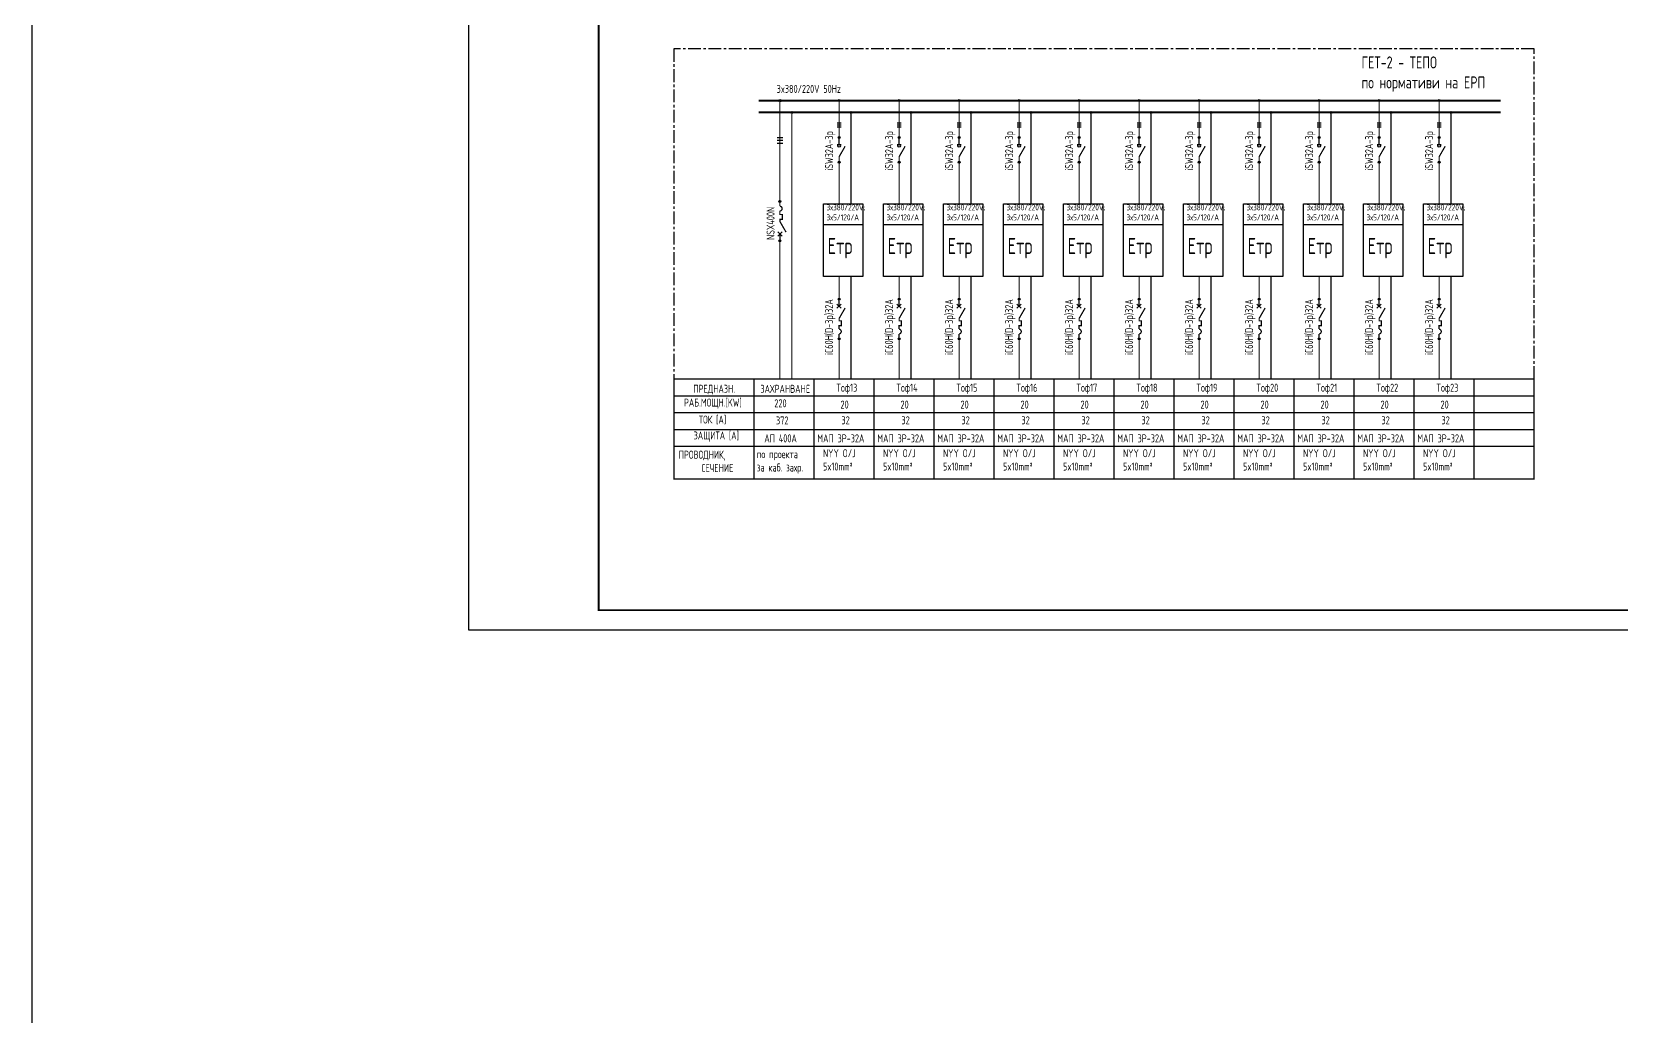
# Model space of a CAD drawing. Extents: x 25325 to 182345, y 3956 to 147305.
# Drawn here: x 25325 to 29298, y 16965 to 19426 of the extents above; entities that cross this region are included whole.
import ezdxf

# ---------------------------------------------------------------- set-up
doc = ezdxf.new("R2010")
doc.units = 0
doc.header["$MEASUREMENT"] = 0
doc.header["$PDMODE"] = 32
doc.header["$PDSIZE"] = 5
doc.linetypes.add('CENTER', pattern=[50.8, 31.75, -6.35, 6.35, -6.35])
doc.linetypes.add('HIDDENX2', pattern=[19.05, 12.7, -6.35])
doc.layers.get('0').update_dxf_attribs({"linetype": 'CONTINUOUS'})
doc.layers.add('CAT6A UNDERGROUND PORTS ROUTING', color=1, linetype='CONTINUOUS')
doc.layers.add('ELSH', color=111, linetype='CONTINUOUS')
doc.styles.get("Standard").update_dxf_attribs({"font": 'simplex.shx', "width": 0.7, "height": 10})
doc.styles.add('Tabla_100', font='simplex.shx', dxfattribs={"width": 0.7, "height": 20})

# ---------------------------------------------------------------- blocks, each defined once
blk = doc.blocks.new('A3_M100')
at = {"ltscale": 30}
blk.add_lwpolyline([(0, 2970), (4200, 2970), (4200, 0), (0, 0)], close=True, dxfattribs=at)
at = {"const_width": 3}
blk.add_lwpolyline([(4150, 2920), (200, 2920), (200, 50), (4150, 50)], close=True, dxfattribs=at)

msp = doc.modelspace()

# ---------------------------------------------------------------- linework, layer by layer
at = {"layer": 'CAT6A UNDERGROUND PORTS ROUTING'}
msp.add_lwpolyline([(41729.83, 21264.26), (25324.54, 21264.26), (25324.54, 3956.14), (41729.83, 3956.14)], close=True, dxfattribs=at)
at = {"layer": 'ELSH'}
for p, q in [((27337.6, 19198.63), (27347.6, 19198.63)), ((27337.6, 19193.63), (27347.6, 19193.63)), ((27487.6, 19198.63), (27497.6, 19198.63)), ((27487.6, 19193.63), (27497.6, 19193.63)), ((27637.6, 19198.63), (27647.6, 19198.63)), ((27637.6, 19193.63), (27647.6, 19193.63)), ((27787.6, 19198.63), (27797.6, 19198.63)), ((27787.6, 19193.63), (27797.6, 19193.63)), ((27937.6, 19198.63), (27947.6, 19198.63)), ((27937.6, 19193.63), (27947.6, 19193.63)), ((28087.6, 19198.63), (28097.6, 19198.63)), ((28087.6, 19193.63), (28097.6, 19193.63)), ((28237.6, 19198.63), (28247.6, 19198.63)), ((28237.6, 19193.63), (28247.6, 19193.63)), ((28387.6, 19198.63), (28397.6, 19198.63)), ((28387.6, 19193.63), (28397.6, 19193.63)), ((28537.6, 19198.63), (28547.6, 19198.63)), ((28537.6, 19193.63), (28547.6, 19193.63)), ((28687.6, 19198.63), (28697.6, 19198.63)), ((28687.6, 19193.63), (28697.6, 19193.63)), ((28837.6, 19198.63), (28847.6, 19198.63)), ((28837.6, 19193.63), (28847.6, 19193.63)), ((27188.29, 19161.68), (27202.29, 19161.68)), ((27188.29, 19154.68), (27202.29, 19154.68)), ((27337.6, 19188.63), (27347.6, 19188.63)), ((27487.6, 19188.63), (27497.6, 19188.63)), ((27637.6, 19188.63), (27647.6, 19188.63)), ((27787.6, 19188.63), (27797.6, 19188.63)), ((27937.6, 19188.63), (27947.6, 19188.63)), ((28087.6, 19188.63), (28097.6, 19188.63)), ((28237.6, 19188.63), (28247.6, 19188.63)), ((28387.6, 19188.63), (28397.6, 19188.63)), ((28537.6, 19188.63), (28547.6, 19188.63)), ((28687.6, 19188.63), (28697.6, 19188.63)), ((28837.6, 19188.63), (28847.6, 19188.63)), ((27188.29, 19147.68), (27202.29, 19147.68)), ((27337.6, 19144.18), (27347.6, 19144.18)), ((27487.6, 19144.18), (27497.6, 19144.18)), ((27637.6, 19144.18), (27647.6, 19144.18)), ((27787.6, 19144.18), (27797.6, 19144.18)), ((27937.6, 19144.18), (27947.6, 19144.18)), ((28087.6, 19144.18), (28097.6, 19144.18)), ((28237.6, 19144.18), (28247.6, 19144.18)), ((28387.6, 19144.18), (28397.6, 19144.18)), ((28537.6, 19144.18), (28547.6, 19144.18)), ((28687.6, 19144.18), (28697.6, 19144.18)), ((28837.6, 19144.18), (28847.6, 19144.18)), ((27189.68, 18915.16), (27200.07, 18925.56)), ((27189.68, 18925.56), (27200.07, 18915.16)), ((27304.04, 18944.39), (27402.2, 18944.39)), ((27454.04, 18944.39), (27552.2, 18944.39)), ((27604.04, 18944.39), (27702.2, 18944.39)), ((27754.04, 18944.39), (27852.2, 18944.39)), ((27904.04, 18944.39), (28002.2, 18944.39)), ((28054.04, 18944.39), (28152.2, 18944.39)), ((28204.04, 18944.39), (28302.2, 18944.39)), ((28354.04, 18944.39), (28452.2, 18944.39)), ((28504.04, 18944.39), (28602.2, 18944.39)), ((28654.04, 18944.39), (28752.2, 18944.39)), ((28804.04, 18944.39), (28902.2, 18944.39)), ((27337.4, 18745.1), (27347.8, 18734.7)), ((27337.4, 18734.7), (27347.8, 18745.1)), ((27487.4, 18745.1), (27497.8, 18734.7)), ((27487.4, 18734.7), (27497.8, 18745.1)), ((27637.4, 18745.1), (27647.8, 18734.7)), ((27637.4, 18734.7), (27647.8, 18745.1)), ((27787.4, 18745.1), (27797.8, 18734.7)), ((27787.4, 18734.7), (27797.8, 18745.1)), ((27937.4, 18745.1), (27947.8, 18734.7)), ((27937.4, 18734.7), (27947.8, 18745.1)), ((28087.4, 18745.1), (28097.8, 18734.7)), ((28087.4, 18734.7), (28097.8, 18745.1)), ((28237.4, 18745.1), (28247.8, 18734.7)), ((28237.4, 18734.7), (28247.8, 18745.1)), ((28387.4, 18745.1), (28397.8, 18734.7)), ((28387.4, 18734.7), (28397.8, 18745.1)), ((28537.4, 18745.1), (28547.8, 18734.7)), ((28537.4, 18734.7), (28547.8, 18745.1)), ((28687.4, 18745.1), (28697.8, 18734.7)), ((28687.4, 18734.7), (28697.8, 18745.1)), ((28837.4, 18745.1), (28847.8, 18734.7)), ((28837.4, 18734.7), (28847.8, 18745.1)), ((26929.97, 18515.87), (29079.97, 18515.87)), ((26929.97, 18473.87), (29079.97, 18473.87)), ((26929.97, 18431.87), (29079.97, 18431.87)), ((26929.97, 18389.87), (29079.97, 18389.87))]:
    msp.add_line(p, q, dxfattribs=at)
at = {"layer": 'ELSH', "linetype": 'CENTER'}
msp.add_lwpolyline([(26929.97, 18557.87), (29079.97, 18557.87), (29079.97, 19382.86), (26929.97, 19382.86)], close=True, dxfattribs=at)
at = {"layer": 'ELSH'}
for points, const_width in [([(27141.94, 19254.01), (28996.66, 19254.01)], 5), ([(27194.59, 19004.47), (27194.59, 19250.72)], 3), ([(27342.78, 19251.86), (27342.78, 19163.58)], 3), ([(27492.78, 19251.86), (27492.78, 19163.58)], 3), ([(27642.78, 19251.86), (27642.78, 19163.58)], 3), ([(27792.78, 19251.86), (27792.78, 19163.58)], 3), ([(27942.78, 19251.86), (27942.78, 19163.58)], 3), ([(28092.78, 19251.86), (28092.78, 19163.58)], 3), ([(28242.78, 19251.86), (28242.78, 19163.58)], 3), ([(28392.78, 19251.86), (28392.78, 19163.58)], 3), ([(28542.78, 19251.86), (28542.78, 19163.58)], 3), ([(28692.78, 19251.86), (28692.78, 19163.58)], 3), ([(28842.78, 19251.86), (28842.78, 19163.58)], 3), ([(27342.6, 19159.13), (27342.6, 19144.18)], 3.15), ([(27492.6, 19159.13), (27492.6, 19144.18)], 3.15), ([(27642.6, 19159.13), (27642.6, 19144.18)], 3.15), ([(27792.6, 19159.13), (27792.6, 19144.18)], 3.15), ([(27942.6, 19159.13), (27942.6, 19144.18)], 3.15), ([(28092.6, 19159.13), (28092.6, 19144.18)], 3.15), ([(28242.6, 19159.13), (28242.6, 19144.18)], 3.15), ([(28392.6, 19159.13), (28392.6, 19144.18)], 3.15), ([(28542.6, 19159.13), (28542.6, 19144.18)], 3.15), ([(28692.6, 19159.13), (28692.6, 19144.18)], 3.15), ([(28842.6, 19159.13), (28842.6, 19144.18)], 3.15), ([(27357.82, 19139.58), (27342.88, 19113.66), (27342.88, 19101.72)], 3.15), ([(27507.82, 19139.58), (27492.88, 19113.66), (27492.88, 19101.72)], 3.15), ([(27657.82, 19139.58), (27642.88, 19113.66), (27642.88, 19101.72)], 3.15), ([(27807.82, 19139.58), (27792.88, 19113.66), (27792.88, 19101.72)], 3.15), ([(27957.82, 19139.58), (27942.88, 19113.66), (27942.88, 19101.72)], 3.15), ([(28107.82, 19139.58), (28092.88, 19113.66), (28092.88, 19101.72)], 3.15), ([(28257.82, 19139.58), (28242.88, 19113.66), (28242.88, 19101.72)], 3.15), ([(28407.82, 19139.58), (28392.88, 19113.66), (28392.88, 19101.72)], 3.15), ([(28557.82, 19139.58), (28542.88, 19113.66), (28542.88, 19101.72)], 3.15), ([(28707.82, 19139.58), (28692.88, 19113.66), (28692.88, 19101.72)], 3.15), ([(28857.82, 19139.58), (28842.88, 19113.66), (28842.88, 19101.72)], 3.15), ([(27342.78, 19097.14), (27342.78, 18996.05)], 3), ([(27492.78, 19097.14), (27492.78, 18996.05)], 3), ([(27642.78, 19097.14), (27642.78, 18996.05)], 3), ([(27792.78, 19097.14), (27792.78, 18996.05)], 3), ([(27942.78, 19097.14), (27942.78, 18996.05)], 3), ([(28092.78, 19097.14), (28092.78, 18996.05)], 3), ([(28242.78, 19097.14), (28242.78, 18996.05)], 3), ([(28392.78, 19097.14), (28392.78, 18996.05)], 3), ([(28542.78, 19097.14), (28542.78, 18996.05)], 3), ([(28692.78, 19097.14), (28692.78, 18996.05)], 3), ([(28842.78, 19097.14), (28842.78, 18996.05)], 3), ([(27194.87, 18905.41), (27194.87, 18920.36)], 3.15), ([(27194.62, 18558.19), (27194.62, 18901.51)], 3), ([(27342.78, 18813.26), (27342.78, 18759.03)], 3), ([(27492.78, 18813.26), (27492.78, 18759.03)], 3), ([(27642.78, 18813.26), (27642.78, 18759.03)], 3), ([(27792.78, 18813.26), (27792.78, 18759.03)], 3), ([(27942.78, 18813.26), (27942.78, 18759.03)], 3), ([(28092.78, 18813.26), (28092.78, 18759.03)], 3), ([(28242.78, 18813.26), (28242.78, 18759.03)], 3), ([(28392.78, 18813.26), (28392.78, 18759.03)], 3), ([(28542.78, 18813.26), (28542.78, 18759.03)], 3), ([(28692.78, 18813.26), (28692.78, 18759.03)], 3), ([(28842.78, 18813.26), (28842.78, 18759.03)], 3), ([(27342.6, 18754.85), (27342.6, 18739.9)], 3.15), ([(27342.78, 18759.49), (27342.78, 18790.81)], 3), ([(27492.6, 18754.85), (27492.6, 18739.9)], 3.15), ([(27492.78, 18759.49), (27492.78, 18790.81)], 3), ([(27642.6, 18754.85), (27642.6, 18739.9)], 3.15), ([(27642.78, 18759.49), (27642.78, 18790.81)], 3), ([(27792.6, 18754.85), (27792.6, 18739.9)], 3.15), ([(27792.78, 18759.49), (27792.78, 18790.81)], 3), ([(27942.6, 18754.85), (27942.6, 18739.9)], 3.15), ([(27942.78, 18759.49), (27942.78, 18790.81)], 3), ([(28092.6, 18754.85), (28092.6, 18739.9)], 3.15), ([(28092.78, 18759.49), (28092.78, 18790.81)], 3), ([(28242.6, 18754.85), (28242.6, 18739.9)], 3.15), ([(28242.78, 18759.49), (28242.78, 18790.81)], 3), ([(28392.6, 18754.85), (28392.6, 18739.9)], 3.15), ([(28392.78, 18759.49), (28392.78, 18790.81)], 3), ([(28542.6, 18754.85), (28542.6, 18739.9)], 3.15), ([(28542.78, 18759.49), (28542.78, 18790.81)], 3), ([(28692.6, 18754.85), (28692.6, 18739.9)], 3.15), ([(28692.78, 18759.49), (28692.78, 18790.81)], 3), ([(28842.6, 18754.85), (28842.6, 18739.9)], 3.15), ([(28842.78, 18759.49), (28842.78, 18790.81)], 3), ([(27342.78, 18656.94), (27342.78, 18557.87)], 3), ([(27492.78, 18656.94), (27492.78, 18557.87)], 3), ([(27642.78, 18656.94), (27642.78, 18557.87)], 3), ([(27792.78, 18656.94), (27792.78, 18557.87)], 3), ([(27942.78, 18656.94), (27942.78, 18557.87)], 3), ([(28092.78, 18656.94), (28092.78, 18557.87)], 3), ([(28242.78, 18656.94), (28242.78, 18557.87)], 3), ([(28392.78, 18656.94), (28392.78, 18557.87)], 3), ([(28542.78, 18656.94), (28542.78, 18557.87)], 3), ([(28692.78, 18656.94), (28692.78, 18557.87)], 3), ([(28842.78, 18656.94), (28842.78, 18557.87)], 3), ([(27129.97, 18557.87), (27129.97, 18307.87)], 3), ([(27279.97, 18557.87), (27279.97, 18307.87)], 3), ([(27429.97, 18557.87), (27429.97, 18307.87)], 3), ([(27579.97, 18557.87), (27579.97, 18307.87)], 3), ([(27729.97, 18557.87), (27729.97, 18307.87)], 3), ([(27879.97, 18557.87), (27879.97, 18307.87)], 3), ([(28029.97, 18557.87), (28029.97, 18307.87)], 3), ([(28179.97, 18557.87), (28179.97, 18307.87)], 3), ([(28329.97, 18557.87), (28329.97, 18307.87)], 3), ([(28479.97, 18557.87), (28479.97, 18307.87)], 3), ([(28629.97, 18557.87), (28629.97, 18307.87)], 3), ([(28779.97, 18557.87), (28779.97, 18307.87)], 3), ([(28929.97, 18557.87), (28929.97, 18307.87)], 3)]:
    msp.add_lwpolyline(points, dxfattribs=dict(at, const_width=const_width))
at = {"layer": 'ELSH', "linetype": 'HIDDENX2'}
for points, const_width in [([(27141.94, 19224.3), (28996.66, 19224.3)], 5), ([(27224.45, 18559.51), (27224.45, 19221.47)], 3), ([(27372.61, 19221.43), (27372.61, 18996.05)], 3), ([(27522.61, 19221.43), (27522.61, 18996.05)], 3), ([(27672.61, 19221.43), (27672.61, 18996.05)], 3), ([(27822.61, 19221.43), (27822.61, 18996.05)], 3), ([(27972.61, 19221.43), (27972.61, 18996.05)], 3), ([(28122.61, 19221.43), (28122.61, 18996.05)], 3), ([(28272.61, 19221.43), (28272.61, 18996.05)], 3), ([(28422.61, 19221.43), (28422.61, 18996.05)], 3), ([(28572.61, 19221.43), (28572.61, 18996.05)], 3), ([(28722.61, 19221.43), (28722.61, 18996.05)], 3), ([(28872.61, 19221.43), (28872.61, 18996.05)], 3), ([(27372.61, 18813.84), (27372.61, 18559.18)], 3), ([(27522.61, 18813.84), (27522.61, 18559.18)], 3), ([(27672.61, 18813.84), (27672.61, 18559.18)], 3), ([(27822.61, 18813.84), (27822.61, 18559.18)], 3), ([(27972.61, 18813.84), (27972.61, 18559.18)], 3), ([(28122.61, 18813.84), (28122.61, 18559.18)], 3), ([(28272.61, 18813.84), (28272.61, 18559.18)], 3), ([(28422.61, 18813.84), (28422.61, 18559.18)], 3), ([(28572.61, 18813.84), (28572.61, 18559.18)], 3), ([(28722.61, 18813.84), (28722.61, 18559.18)], 3), ([(28872.61, 18813.84), (28872.61, 18559.18)], 3)]:
    msp.add_lwpolyline(points, dxfattribs=dict(at, const_width=const_width))
at = {"layer": 'ELSH', "const_width": 3.15}
for points in [[(27210.09, 18924.97), (27195.15, 18950.88), (27195.15, 18957.08), (27200.51, 18957.08), (27200.51, 18969.08), (27194.59, 18969.08), (27194.59, 18977.8, 0.9529545), (27194.59, 18989.92), (27194.59, 18999.33)], [(27357.82, 18735.3), (27342.88, 18709.38), (27342.88, 18703.18), (27348.23, 18703.18), (27348.23, 18691.18), (27342.31, 18691.18), (27342.31, 18682.46, -0.9529545), (27342.31, 18670.35), (27342.31, 18660.94)], [(27507.82, 18735.3), (27492.88, 18709.38), (27492.88, 18703.18), (27498.23, 18703.18), (27498.23, 18691.18), (27492.31, 18691.18), (27492.31, 18682.46, -0.9529545), (27492.31, 18670.35), (27492.31, 18660.94)], [(27657.82, 18735.3), (27642.88, 18709.38), (27642.88, 18703.18), (27648.23, 18703.18), (27648.23, 18691.18), (27642.31, 18691.18), (27642.31, 18682.46, -0.9529545), (27642.31, 18670.35), (27642.31, 18660.94)], [(27807.82, 18735.3), (27792.88, 18709.38), (27792.88, 18703.18), (27798.23, 18703.18), (27798.23, 18691.18), (27792.31, 18691.18), (27792.31, 18682.46, -0.9529545), (27792.31, 18670.35), (27792.31, 18660.94)], [(27957.82, 18735.3), (27942.88, 18709.38), (27942.88, 18703.18), (27948.23, 18703.18), (27948.23, 18691.18), (27942.31, 18691.18), (27942.31, 18682.46, -0.9529545), (27942.31, 18670.35), (27942.31, 18660.94)], [(28107.82, 18735.3), (28092.88, 18709.38), (28092.88, 18703.18), (28098.23, 18703.18), (28098.23, 18691.18), (28092.31, 18691.18), (28092.31, 18682.46, -0.9529545), (28092.31, 18670.35), (28092.31, 18660.94)], [(28257.82, 18735.3), (28242.88, 18709.38), (28242.88, 18703.18), (28248.23, 18703.18), (28248.23, 18691.18), (28242.31, 18691.18), (28242.31, 18682.46, -0.9529545), (28242.31, 18670.35), (28242.31, 18660.94)], [(28407.82, 18735.3), (28392.88, 18709.38), (28392.88, 18703.18), (28398.23, 18703.18), (28398.23, 18691.18), (28392.31, 18691.18), (28392.31, 18682.46, -0.9529545), (28392.31, 18670.35), (28392.31, 18660.94)], [(28557.82, 18735.3), (28542.88, 18709.38), (28542.88, 18703.18), (28548.23, 18703.18), (28548.23, 18691.18), (28542.31, 18691.18), (28542.31, 18682.46, -0.9529545), (28542.31, 18670.35), (28542.31, 18660.94)], [(28707.82, 18735.3), (28692.88, 18709.38), (28692.88, 18703.18), (28698.23, 18703.18), (28698.23, 18691.18), (28692.31, 18691.18), (28692.31, 18682.46, -0.9529545), (28692.31, 18670.35), (28692.31, 18660.94)], [(28857.82, 18735.3), (28842.88, 18709.38), (28842.88, 18703.18), (28848.23, 18703.18), (28848.23, 18691.18), (28842.31, 18691.18), (28842.31, 18682.46, -0.9529545), (28842.31, 18670.35), (28842.31, 18660.94)]]:
    msp.add_lwpolyline(points, format="xyb", dxfattribs=at)
at = {"layer": 'ELSH'}
for points in [[(27304.04, 18996.05), (27402.2, 18996.05), (27402.2, 18813.84), (27304.04, 18813.84)], [(27454.04, 18996.05), (27552.2, 18996.05), (27552.2, 18813.84), (27454.04, 18813.84)], [(27604.04, 18996.05), (27702.2, 18996.05), (27702.2, 18813.84), (27604.04, 18813.84)], [(27754.04, 18996.05), (27852.2, 18996.05), (27852.2, 18813.84), (27754.04, 18813.84)], [(27904.04, 18996.05), (28002.2, 18996.05), (28002.2, 18813.84), (27904.04, 18813.84)], [(28054.04, 18996.05), (28152.2, 18996.05), (28152.2, 18813.84), (28054.04, 18813.84)], [(28204.04, 18996.05), (28302.2, 18996.05), (28302.2, 18813.84), (28204.04, 18813.84)], [(28354.04, 18996.05), (28452.2, 18996.05), (28452.2, 18813.84), (28354.04, 18813.84)], [(28504.04, 18996.05), (28602.2, 18996.05), (28602.2, 18813.84), (28504.04, 18813.84)], [(28654.04, 18996.05), (28752.2, 18996.05), (28752.2, 18813.84), (28654.04, 18813.84)], [(28804.04, 18996.05), (28902.2, 18996.05), (28902.2, 18813.84), (28804.04, 18813.84)]]:
    msp.add_lwpolyline(points, close=True, dxfattribs=at)
at = {"layer": 'ELSH', "const_width": 3}
msp.add_lwpolyline([(26929.97, 18557.87), (29079.97, 18557.87), (29079.97, 18307.87), (26929.97, 18307.87)], close=True, dxfattribs=at)
at = {"layer": 'ELSH'}
for centre, radius in [((27194.72, 19253.72), 3), ((27342.61, 19140.49), 3.31), ((27492.61, 19140.49), 3.31), ((27642.61, 19140.49), 3.31), ((27792.61, 19140.49), 3.31), ((27942.61, 19140.49), 3.31), ((28092.61, 19140.49), 3.31), ((28242.61, 19140.49), 3.31), ((28392.61, 19140.49), 3.31), ((28542.61, 19140.49), 3.31), ((28692.61, 19140.49), 3.31), ((28842.61, 19140.49), 3.31)]:
    msp.add_circle(centre, radius, dxfattribs=at)
for p in [(27342.6, 19253.87), (27492.6, 19253.87), (27642.6, 19253.87), (27792.6, 19253.87), (27942.6, 19253.87), (28092.6, 19253.87), (28242.6, 19253.87), (28392.6, 19253.87), (28542.6, 19253.87), (28692.6, 19253.87), (28842.6, 19253.87), (27224.72, 19223.8), (27372.61, 19224.04), (27522.61, 19224.04), (27672.61, 19224.04), (27822.61, 19224.04), (27972.61, 19224.04), (28122.61, 19224.04), (28272.61, 19224.04), (28422.61, 19224.04), (28572.61, 19224.04), (28722.61, 19224.04), (28872.61, 19224.04), (27342.6, 19161.49), (27492.6, 19161.49), (27642.6, 19161.49), (27792.6, 19161.49), (27942.6, 19161.49), (28092.6, 19161.49), (28242.6, 19161.49), (28392.6, 19161.49), (28542.6, 19161.49), (28692.6, 19161.49), (28842.6, 19161.49), (27342.6, 19099.57), (27492.6, 19099.57), (27642.6, 19099.57), (27792.6, 19099.57), (27942.6, 19099.57), (28092.6, 19099.57), (28242.6, 19099.57), (28392.6, 19099.57), (28542.6, 19099.57), (28692.6, 19099.57), (28842.6, 19099.57), (27194.87, 19001.94), (27194.87, 18903.05), (27342.6, 18757.21), (27492.6, 18757.21), (27642.6, 18757.21), (27792.6, 18757.21), (27942.6, 18757.21), (28092.6, 18757.21), (28242.6, 18757.21), (28392.6, 18757.21), (28542.6, 18757.21), (28692.6, 18757.21), (28842.6, 18757.21), (27342.6, 18658.33), (27492.6, 18658.33), (27642.6, 18658.33), (27792.6, 18658.33), (27942.6, 18658.33), (28092.6, 18658.33), (28242.6, 18658.33), (28392.6, 18658.33), (28542.6, 18658.33), (28692.6, 18658.33), (28842.6, 18658.33)]:
    msp.add_point(p, dxfattribs=at)

# ---------------------------------------------------------------- block references
at = {"layer": 'ELSH', "xscale": 1.625}
msp.add_blockref('A3_M100', (26416.95, 17929.83), dxfattribs=at)

# ---------------------------------------------------------------- texts
at = {"layer": 'ELSH', "attachment_point": 1}
for s, insert, char_height in [('{\\Fsimplex|c204;ГЕТ}-2{\\Fsimplex|c204; }- {\\Fsimplex|c204;ТЕПО}\\P{\\Fsimplex|c204;по нормативи на ЕРП}', (28648.78, 19364.3), 30), ('\\A1;3x380/220V 50Hz', (27186.51, 19293.07), 20), ('{\\Fsimplex|c204;3х380/}220V;{\\Fsimplex|c204;\\P3х5}/{\\Fsimplex|c204;120}/A', (27311.13, 18994.3), 15), ('{\\Fsimplex|c204;3х380/}220V;{\\Fsimplex|c204;\\P3х5}/{\\Fsimplex|c204;120}/A', (27461.13, 18994.3), 15), ('{\\Fsimplex|c204;3х380/}220V;{\\Fsimplex|c204;\\P3х5}/{\\Fsimplex|c204;120}/A', (27611.13, 18994.3), 15), ('{\\Fsimplex|c204;3х380/}220V;{\\Fsimplex|c204;\\P3х5}/{\\Fsimplex|c204;120}/A', (27761.13, 18994.3), 15), ('{\\Fsimplex|c204;3х380/}220V;{\\Fsimplex|c204;\\P3х5}/{\\Fsimplex|c204;120}/A', (27911.13, 18994.3), 15), ('{\\Fsimplex|c204;3х380/}220V;{\\Fsimplex|c204;\\P3х5}/{\\Fsimplex|c204;120}/A', (28061.13, 18994.3), 15), ('{\\Fsimplex|c204;3х380/}220V;{\\Fsimplex|c204;\\P3х5}/{\\Fsimplex|c204;120}/A', (28211.13, 18994.3), 15), ('{\\Fsimplex|c204;3х380/}220V;{\\Fsimplex|c204;\\P3х5}/{\\Fsimplex|c204;120}/A', (28361.13, 18994.3), 15), ('{\\Fsimplex|c204;3х380/}220V;{\\Fsimplex|c204;\\P3х5}/{\\Fsimplex|c204;120}/A', (28511.13, 18994.3), 15), ('{\\Fsimplex|c204;3х380/}220V;{\\Fsimplex|c204;\\P3х5}/{\\Fsimplex|c204;120}/A', (28661.13, 18994.3), 15), ('{\\Fsimplex|c204;3х380/}220V;{\\Fsimplex|c204;\\P3х5}/{\\Fsimplex|c204;120}/A', (28811.13, 18994.3), 15), ('{\\Fsimplex|c204;Етр}', (27313.92, 18910.36), 40), ('{\\Fsimplex|c204;Етр}', (27463.92, 18910.36), 40), ('{\\Fsimplex|c204;Етр}', (27613.92, 18910.36), 40), ('{\\Fsimplex|c204;Етр}', (27763.92, 18910.36), 40), ('{\\Fsimplex|c204;Етр}', (27913.92, 18910.36), 40), ('{\\Fsimplex|c204;Етр}', (28063.92, 18910.36), 40), ('{\\Fsimplex|c204;Етр}', (28213.92, 18910.36), 40), ('{\\Fsimplex|c204;Етр}', (28363.92, 18910.36), 40), ('{\\Fsimplex|c204;Етр}', (28513.92, 18910.36), 40), ('{\\Fsimplex|c204;Етр}', (28663.92, 18910.36), 40), ('{\\Fsimplex|c204;Етр}', (28813.92, 18910.36), 40), ('ПРЕДНАЗН.', (26978.17, 18543.32), 20), ('РАБ.МОЩН.[KW]', (26954.89, 18508.88), 20), ('220', (27180.92, 18507.09), 20), ('ТОК [A]', (26992.2, 18466.45), 20), ('372', (27184.98, 18464.17), 20), ('ЗАЩИТА [A]', (26979.03, 18426.61), 20), ('{\\Fsimplex|c204;АП }400A', (27155.86, 18419.43), 20), ('{\\Fsimplex|c204;МАП 3}P-32A', (27288.1, 18419.43), 20), ('{\\Fsimplex|c204;МАП 3}P-32A', (27438.1, 18419.43), 20), ('{\\Fsimplex|c204;МАП 3}P-32A', (27588.1, 18419.43), 20), ('{\\Fsimplex|c204;МАП 3}P-32A', (27738.1, 18419.43), 20), ('{\\Fsimplex|c204;МАП 3}P-32A', (27888.1, 18419.43), 20), ('{\\Fsimplex|c204;МАП 3}P-32A', (28038.1, 18419.43), 20), ('{\\Fsimplex|c204;МАП 3}P-32A', (28188.1, 18419.43), 20), ('{\\Fsimplex|c204;МАП 3}P-32A', (28338.1, 18419.43), 20), ('{\\Fsimplex|c204;МАП 3}P-32A', (28488.1, 18419.43), 20), ('{\\Fsimplex|c204;МАП 3}P-32A', (28638.1, 18419.43), 20), ('{\\Fsimplex|c204;МАП 3}P-32A', (28788.1, 18419.43), 20), ('ПРОВОДНИК,\\P      СЕЧЕНИЕ', (26941.79, 18378.58), 20), ('{\\Fsimplex|c204;по проекта\\Pза каб}.{\\Fsimplex|c204; захр}.', (27137.06, 18379.82), 20)]:
    msp.add_mtext(s, dxfattribs=dict(at, insert=insert, char_height=char_height))
at = {"layer": 'ELSH', "char_height": 20, "attachment_point": 1, "rotation": 90}
for s, insert in [('iSW32A-3p', (27307.66, 19078.75)), ('iSW32A-3p', (27457.66, 19078.75)), ('iSW32A-3p', (27607.66, 19078.75)), ('iSW32A-3p', (27757.66, 19078.75)), ('iSW32A-3p', (27907.66, 19078.75)), ('iSW32A-3p', (28057.66, 19078.75)), ('iSW32A-3p', (28207.66, 19078.75)), ('iSW32A-3p', (28357.66, 19078.75)), ('iSW32A-3p', (28507.66, 19078.75)), ('iSW32A-3p', (28657.66, 19078.75)), ('iSW32A-3p', (28807.66, 19078.75)), ('NSX400N', (27161.43, 18905.65)), ('iC60H(D-3p)32{\\Fsimplex|c204;А}', (27307.36, 18617.96)), ('iC60H(D-3p)32{\\Fsimplex|c204;А}', (27457.36, 18617.96)), ('iC60H(D-3p)32{\\Fsimplex|c204;А}', (27607.36, 18617.96)), ('iC60H(D-3p)32{\\Fsimplex|c204;А}', (27757.36, 18617.96)), ('iC60H(D-3p)32{\\Fsimplex|c204;А}', (27907.36, 18617.96)), ('iC60H(D-3p)32{\\Fsimplex|c204;А}', (28057.36, 18617.96)), ('iC60H(D-3p)32{\\Fsimplex|c204;А}', (28207.36, 18617.96)), ('iC60H(D-3p)32{\\Fsimplex|c204;А}', (28357.36, 18617.96)), ('iC60H(D-3p)32{\\Fsimplex|c204;А}', (28507.36, 18617.96)), ('iC60H(D-3p)32{\\Fsimplex|c204;А}', (28657.36, 18617.96)), ('iC60H(D-3p)32{\\Fsimplex|c204;А}', (28807.36, 18617.96))]:
    msp.add_mtext(s, dxfattribs=dict(at, insert=insert))
at = {"layer": 'ELSH', "char_height": 20, "attachment_point": 1, "style": 'Tabla_100'}
for s, insert in [('{\\Fsimplex|c204;ЗАХРАНВАНЕ}', (27146.1, 18543.21)), ('T{\\Fsimplex|c204;оф}13', (27335.74, 18546.02)), ('T{\\Fsimplex|c204;оф}14', (27485.74, 18546.02)), ('T{\\Fsimplex|c204;оф}15', (27635.74, 18546.02)), ('T{\\Fsimplex|c204;оф}16', (27785.74, 18546.02)), ('T{\\Fsimplex|c204;оф}17', (27935.74, 18546.02)), ('T{\\Fsimplex|c204;оф}18', (28085.74, 18546.02)), ('T{\\Fsimplex|c204;оф}19', (28235.74, 18546.02)), ('T{\\Fsimplex|c204;оф}20', (28385.74, 18546.02)), ('T{\\Fsimplex|c204;оф}21', (28535.74, 18546.02)), ('T{\\Fsimplex|c204;оф}22', (28685.74, 18546.02)), ('T{\\Fsimplex|c204;оф}23', (28835.74, 18546.02)), ('20', (27346.28, 18503.72)), ('20', (27496.28, 18503.72)), ('20', (27646.28, 18503.72)), ('20', (27796.28, 18503.72)), ('20', (27946.28, 18503.72)), ('20', (28096.28, 18503.72)), ('20', (28246.28, 18503.72)), ('20', (28396.28, 18503.72)), ('20', (28546.28, 18503.72)), ('20', (28696.28, 18503.72)), ('20', (28846.28, 18503.72)), ('32', (27348.64, 18464.63)), ('32', (27498.64, 18464.63)), ('32', (27648.64, 18464.63)), ('32', (27798.64, 18464.63)), ('32', (27948.64, 18464.63)), ('32', (28098.64, 18464.63)), ('32', (28248.64, 18464.63)), ('32', (28398.64, 18464.63)), ('32', (28548.64, 18464.63)), ('32', (28698.64, 18464.63)), ('32', (28848.64, 18464.63)), ('NYY O/J\\P5x10mm²', (27302.53, 18382.27)), ('NYY O/J\\P5x10mm²', (27452.53, 18382.27)), ('NYY O/J\\P5x10mm²', (27602.53, 18382.27)), ('NYY O/J\\P5x10mm²', (27752.53, 18382.27)), ('NYY O/J\\P5x10mm²', (27902.53, 18382.27)), ('NYY O/J\\P5x10mm²', (28052.53, 18382.27)), ('NYY O/J\\P5x10mm²', (28202.53, 18382.27)), ('NYY O/J\\P5x10mm²', (28352.53, 18382.27)), ('NYY O/J\\P5x10mm²', (28502.53, 18382.27)), ('NYY O/J\\P5x10mm²', (28652.53, 18382.27)), ('NYY O/J\\P5x10mm²', (28802.53, 18382.27))]:
    msp.add_mtext(s, dxfattribs=dict(at, insert=insert))

doc.saveas('drawing.dxf')
